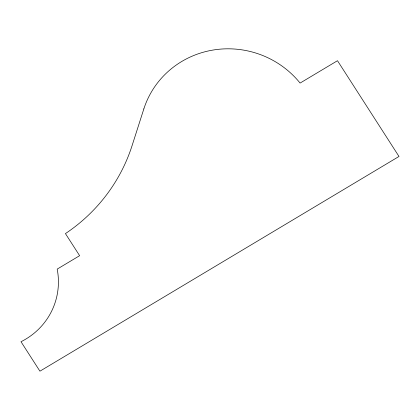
<?xml version="1.0" encoding="UTF-8"?>
<svg xmlns="http://www.w3.org/2000/svg" width="420" height="420" viewBox="0 0 420 420"><rect width="100%" height="100%" fill="white"/><g stroke="black" fill="none" stroke-linecap="round" stroke-linejoin="round"><path stroke-width="0.63" d="M143.834 108.927L132.127 145.499A176.321 170.709 17.1 0 1 65.436 233.594L79.627 255.685L57.188 269.11A70.445 68.198 17.1 0 1 21 341.723L39.926 371.185L399 156.46L337.486 60.706L300.085 83.076A90.174 87.302 17.1 0 0 213.103 50.038A90.174 87.302 17.1 0 0 143.834 108.927"/></g></svg>
